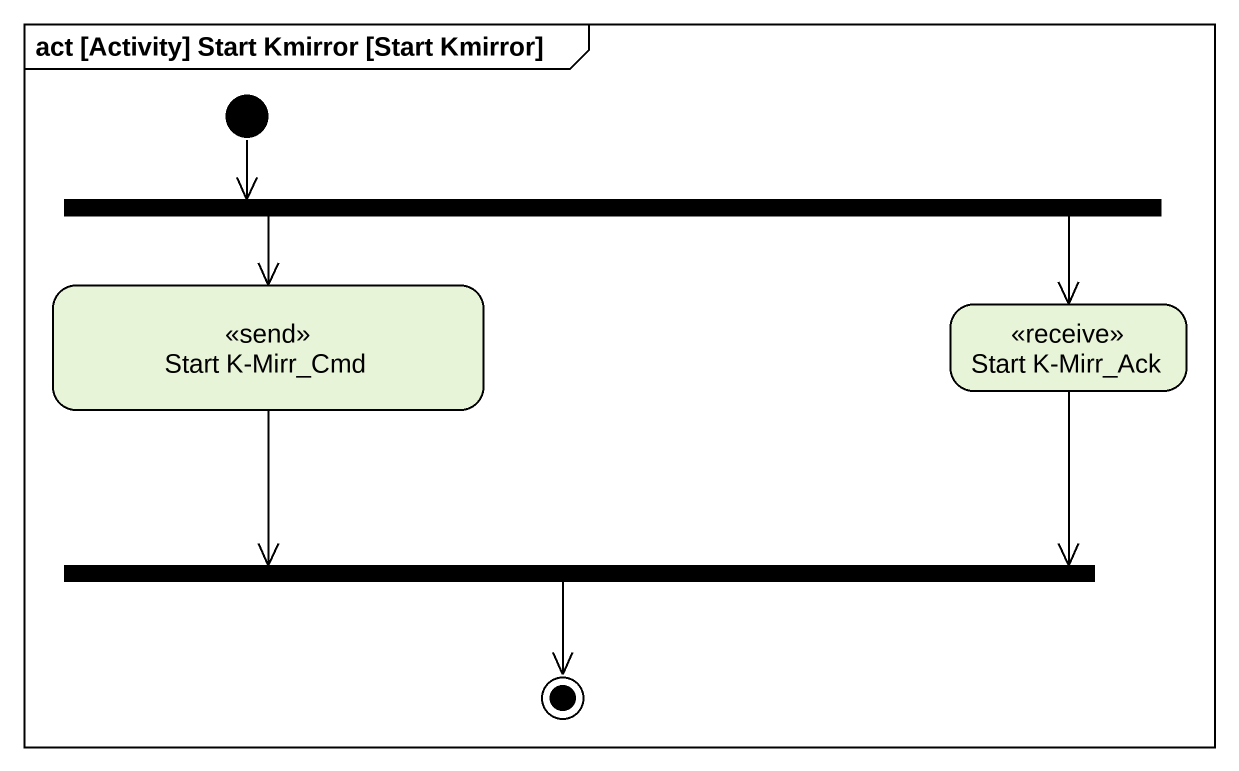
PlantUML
@startuml
mainframe act [Activity] Start Kmirror [Start Kmirror]
hide empty description
state fork1 <<fork>>
state "Start K-Mirr_Cmd" as Start_K_Mirr_Cmd <<send>>
state "Start K-Mirr_Ack" as Start_K_Mirr_Ack <<receive>>
state fork2 <<join>>
[*] -right-> fork1
fork1 -left-> Start_K_Mirr_Cmd
fork1 -right-> Start_K_Mirr_Ack
Start_K_Mirr_Cmd --> fork2
Start_K_Mirr_Ack -left-> fork2
fork2 --> [*]
@enduml
